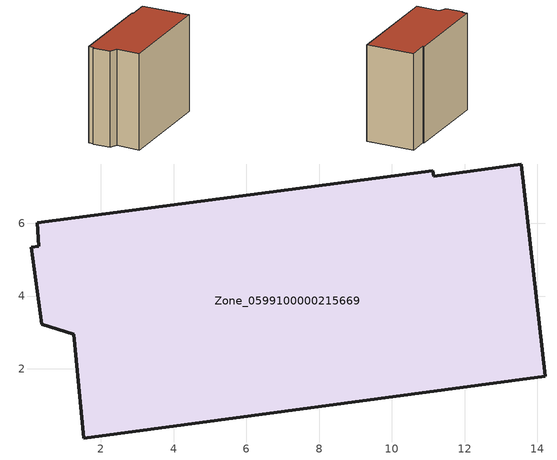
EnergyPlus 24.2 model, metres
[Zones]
Zone_0599100000215669
 floor ground (C_G): 11.15,7.29 13.56,7.63 14.21,1.8 1.52,0.1 1.26,2.95 0.37,3.22 0.09,5.34 0.3,5.36 0.25,6.01 11.12,7.44 z0
 wall outside (C_F): 1.52,0.1 14.21,1.8 13.56,7.63 11.15,7.29 11.12,7.44 0.25,6.01 0.3,5.36 0.09,5.34 0.37,3.22 1.26,2.95 1.52,0.1 z0:11.61
 roof outside (C_R): 0.25,6.01 0.3,5.36 0.09,5.34 0.37,3.22 1.26,2.95 1.52,0.1 14.21,1.8 13.56,7.63 11.15,7.29 11.12,7.44 z11.61
[BUILDING]
Pand.0599100000215669: North Axis=0; Terrain=City; Loads Convergence Tolerance Value=0.04; Temperature Convergence Tolerance Value=0.4; Solar Distribution=FullExterior; Maximum Number of Warmup Days=25; Minimum Number of Warmup Days=1
[Site:Location]
Rotterdam.The.Hague.AP_ZH_NLD Design_Conditions: Latitude=51.96; Longitude=4.45; Time Zone=1; Elevation=-4.5
[SITE:GROUNDTEMPERATURE:BUILDINGSURFACE]
18, 18, 18, 18, 18, 18, 18, 18, 18, 18, 18, 18
[MATERIAL] Thermal Absorptance=0.9; Solar Absorptance=0.7; Visible Absorptance=0.7
Name | Roughness | Thickness | Conductivity | Density | Specific Heat
G.TI.1946 | MediumSmooth | 0.15 | 1 | 540 | 1210
F.TI.1946 | Rough | 0.3 | 0.857143 | 1920 | 840
R.TI.1946 | MediumRough | 0.2 | 0.1 | 1500 | 1000
[CONSTRUCTION]
C_G: G.TI.1946
C_F: F.TI.1946
C_R: R.TI.1946
[ZONE]
Zone_0599100000215669: Type=1; Multiplier=1; Ceiling Height=Autocalculate; Volume=Autocalculate; Floor Area=autocalculate; Part of Total Floor Area=Yes
[ZONEINFILTRATION:DESIGNFLOWRATE]
Infil_Zone_0599100000215669: Zone or ZoneList or Space or SpaceList=Zone_0599100000215669; Schedule=AlwaysOn; Design Flow Rate Calculation Method=Flow/Area; Flow Rate per Floor Area=0.003; Constant Term Coefficient=1; Temperature Term Coefficient=0; Velocity Term Coefficient=0; Velocity Squared Term Coefficient=0
[HVACTEMPLATE:ZONE:IDEALLOADSAIRSYSTEM]
Zone_0599100000215669: Maximum Heating Supply Air Temperature=50; Minimum Cooling Supply Air Temperature=13; Maximum Heating Supply Air Humidity Ratio=0.0156; Minimum Cooling Supply Air Humidity Ratio=0.0077; Heating Limit=NoLimit; Cooling Limit=NoLimit; Dehumidification Control Type=ConstantSensibleHeatRatio; Cooling Sensible Heat Ratio=0.7; Dehumidification Setpoint=60; Humidification Control Type=None; Humidification Setpoint=30; Outdoor Air Method=None; Outdoor Air Flow Rate per Person=0.00944; Outdoor Air Flow Rate per Zone Floor Area=0; Outdoor Air Flow Rate per Zone=0; Demand Controlled Ventilation Type=None; Outdoor Air Economizer Type=NoEconomizer; Heat Recovery Type=None; Sensible Heat Recovery Effectiveness=0.7; Latent Heat Recovery Effectiveness=0.65
[ZONECONTROL:THERMOSTAT]
ThermostatControl_Zone_0599100000215669: Zone or ZoneList=Zone_0599100000215669; Control Type Schedule=DualSetpointControlType; Control 1=Thermostat_Zone_0599100000215669; Temperature Difference Between Cutout And Setpoint=0
[THERMOSTATSETPOINT:DUALSETPOINT]
Thermostat_Zone_0599100000215669: Heating Setpoint Temperature Schedule=HeatingSetpoint_Zone_0599100000215669; Cooling Setpoint Temperature Schedule=CoolingSetpoint_Zone_0599100000215669
[SCHEDULE:COMPACT]
HeatingSetpoint_Zone_0599100000215669: Through: 12/31, For: AllDays, Until: 24:00, 21
CoolingSetpoint_Zone_0599100000215669: Through: 12/31, For: AllDays, Until: 24:00, 24
DualSetpointControlType: Through: 12/31, For: AllDays, Until: 24:00, 4
AlwaysOn: Through: 12/31, For: AllDays, Until: 24:00, 1
